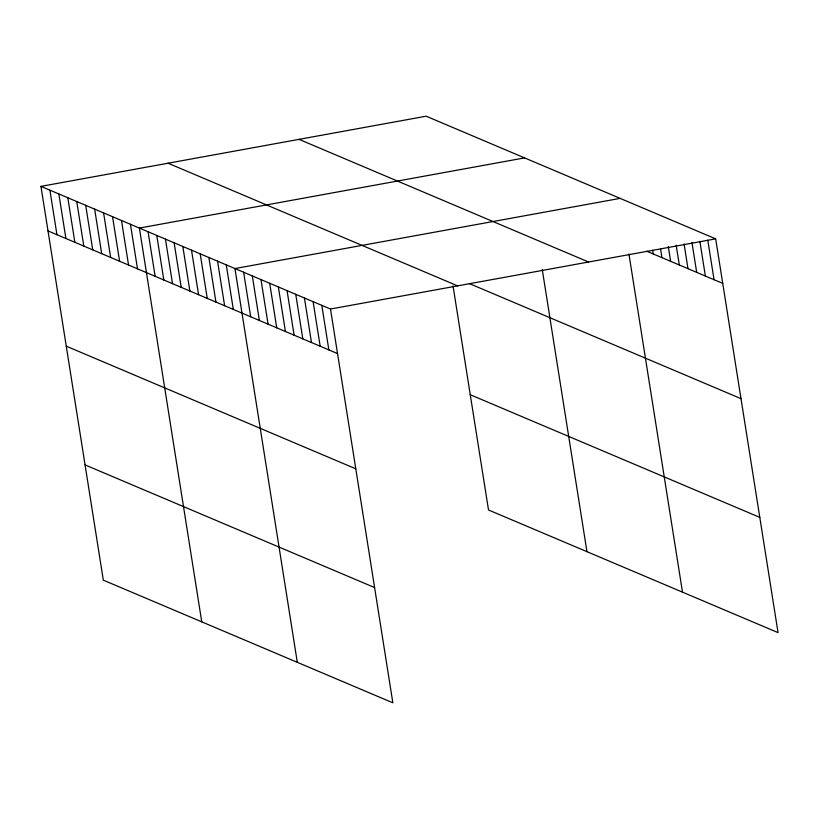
<?xml version="1.0" encoding="UTF-8"?>
<svg xmlns="http://www.w3.org/2000/svg" width="819" height="819" viewBox="0 0 819 819"><rect width="100%" height="100%" fill="white"/><g stroke="black" fill="none" stroke-linecap="round" stroke-linejoin="round"><path stroke-width="1.23" d="M40.95 186.374L330.487 309.029L392.854 702.804L103.317 580.149L40.95 186.374L426.146 116.196L715.683 238.851L778.05 632.626L488.513 509.971L453.02 285.882M524.59 157.893L139.394 228.071L201.761 621.856M620.137 198.372L234.94 268.55L297.307 662.325M330.487 309.029L715.683 238.851M646.734 251.198L722.737 283.394M299.027 139.353L588.564 262.008M469.348 283.569L740.99 398.648M168.059 163.216L457.606 285.862M470.26 394.727L759.797 517.383M48.004 230.917L337.541 353.573M66.257 346.171L355.794 468.826M85.063 464.905L374.6 587.561M707.78 240.121L714.055 279.719M699.876 241.39L705.364 276.044M691.973 242.659L696.682 272.358M684.07 243.929L687.991 268.683M676.166 245.198L679.309 264.998M668.273 246.468L670.618 261.322M660.564 248.976L661.936 257.637M652.661 250.245L653.245 253.962M628.951 254.074L682.503 592.157M542.239 269.369L586.957 551.678M321.806 305.344L328.859 349.897M313.114 301.668L320.168 346.212M304.433 297.983L311.486 342.537M295.741 294.308L302.805 338.861M287.059 290.622L294.113 335.176M278.368 286.947L285.432 331.5M269.686 283.272L276.74 327.815M260.995 279.586L268.059 324.14M252.313 275.911L259.367 320.454M243.622 272.225L250.686 316.779M226.259 264.865L233.313 309.418M217.567 261.189L224.621 305.743M208.886 257.514L215.94 302.057M200.194 253.829L207.248 298.382M191.513 250.153L198.567 294.707M182.821 246.468L189.875 291.021M174.14 242.793L181.194 287.346M165.448 239.117L172.512 283.661M156.767 235.432L163.82 279.985M148.075 231.757L155.139 276.3M130.446 224.283L137.5 268.837M121.499 220.495L128.552 265.039M112.541 216.697L119.605 261.251M103.593 212.909L110.647 257.463M94.646 209.121L101.699 253.665M85.698 205.323L92.752 249.877M76.751 201.535L83.804 246.089M67.803 197.748L74.857 242.291M58.845 193.949L65.909 238.503M49.898 190.162L56.951 234.715"/></g></svg>
